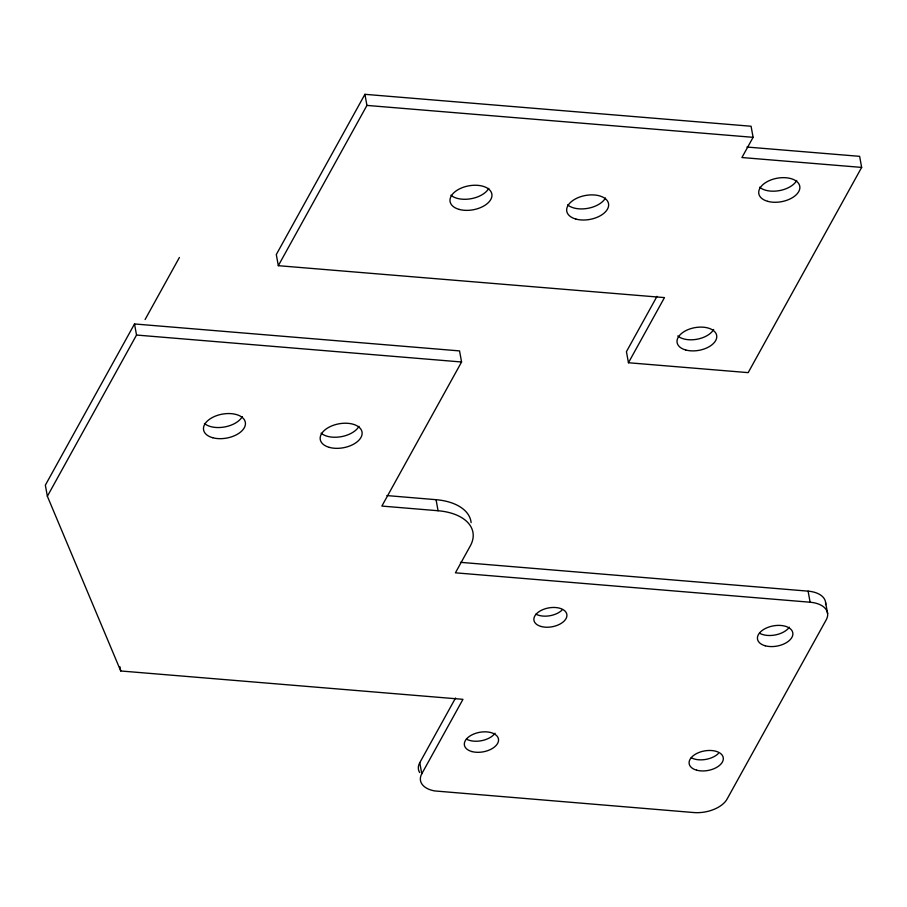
<?xml version="1.0" encoding="UTF-8"?>
<svg xmlns="http://www.w3.org/2000/svg" width="907" height="907" viewBox="0 0 907 907"><rect width="100%" height="100%" fill="white"/><g stroke="black" fill="none" stroke-linecap="round" stroke-linejoin="round"><path stroke-width="1.36" d="M810.11 602.225L455.416 572.816L470.325 545.855A52.867 30.316 -10.3 0 0 438.07 510.743L381.87 506.072L461.572 361.995L459.554 350.907L134.508 323.958L45.35 485.177L47.368 496.265L120.733 670.976L462.955 699.331L421.789 773.784A26.428 15.158 -10.3 0 0 434.759 790.938L693.798 812.547A26.428 15.158 -10.3 0 0 727.074 799.078L826.232 619.787A26.428 15.158 -10.3 0 0 810.11 602.225L808.103 591.149L460.439 562.329M47.368 496.265L136.526 335.046L134.508 323.958M145.097 319.525L179.405 257.475M861.65 167.41L741.915 157.535L753.105 137.331L751.075 126.243L364.92 94.317L276.295 254.572L278.324 265.683L664.48 297.598L628.449 362.743L748.173 372.63L861.65 167.41L859.632 156.333L746.949 147.036M278.324 265.683L366.938 105.416L364.92 94.317M657.031 296.317L626.431 351.655L628.449 362.743M419.658 772.571A26.428 15.158 -10.3 0 1 419.771 762.708L455.541 698.016M366.938 105.416L753.105 137.331M136.526 335.046L461.572 361.995M386.892 495.573L436.063 499.689A52.867 30.316 -10.3 0 1 471.118 522.625M825.619 602.622L827.638 613.699M436.063 499.689L438.07 510.743M419.771 762.708L421.789 773.784M119.973 666.815L120.733 670.976M605.479 197.998A21.224 12.176 -10.3 0 1 587.781 208.349A21.224 12.176 -10.3 0 1 567.612 204.846M488.782 188.361A21.224 12.176 -10.3 0 1 471.084 198.712A21.224 12.176 -10.3 0 1 450.915 195.209M796.72 180.493A20.816 11.938 -10.3 0 1 779.362 190.629A20.816 11.938 -10.3 0 1 759.59 187.205M713.65 329.468A20.101 11.53 -10.3 0 1 696.893 339.263A20.101 11.53 -10.3 0 1 677.79 335.953M358.968 426.335A21.224 12.176 -10.3 0 1 341.27 436.675A21.224 12.176 -10.3 0 1 321.101 433.172M242.271 416.63A21.224 12.176 -10.3 0 1 224.573 426.97A21.224 12.176 -10.3 0 1 204.404 423.467M808.103 591.149A26.428 15.158 -10.3 0 1 825.597 604.629M789.328 627.202A17.925 10.272 -10.3 0 1 759.749 633.324M718.355 753.536A17.312 9.932 -10.3 0 1 691.236 757.742M562.068 610.06A16.723 9.592 -10.3 0 1 535.867 614.118M495.041 733.219A17.312 9.932 -10.3 0 1 466.47 739.126M767.73 201.343A20.816 11.938 -10.3 0 0 799.827 188.35A20.816 11.938 -10.3 0 0 770.315 180.187A20.816 11.938 -10.3 0 0 767.73 201.343M575.866 219.063A21.224 12.176 -10.3 0 0 608.597 205.798A21.224 12.176 -10.3 0 0 578.507 197.477A21.224 12.176 -10.3 0 0 575.866 219.063M459.18 209.415A21.224 12.176 -10.3 0 0 491.911 196.161A21.224 12.176 -10.3 0 0 461.81 187.84A21.224 12.176 -10.3 0 0 459.18 209.415M685.715 349.989A20.101 11.53 -10.3 0 0 716.723 337.438A20.101 11.53 -10.3 0 0 688.22 329.558A20.101 11.53 -10.3 0 0 685.715 349.989M329.354 447.389A21.224 12.176 -10.3 0 0 362.086 434.147A21.224 12.176 -10.3 0 0 331.985 425.814A21.224 12.176 -10.3 0 0 329.354 447.389M212.669 437.718A21.224 12.176 -10.3 0 0 245.4 424.476A21.224 12.176 -10.3 0 0 215.299 416.143A21.224 12.176 -10.3 0 0 212.669 437.718M471.821 751.54A17.312 9.932 -10.3 0 0 498.51 740.736A17.312 9.932 -10.3 0 0 473.964 733.944A17.312 9.932 -10.3 0 0 471.821 751.54M541.105 626.488A16.723 9.592 -10.3 0 0 566.886 616.057A16.723 9.592 -10.3 0 0 543.18 609.493A16.723 9.592 -10.3 0 0 541.105 626.488M696.587 770.168A17.312 9.932 -10.3 0 0 723.287 759.374A17.312 9.932 -10.3 0 0 698.741 752.572A17.312 9.932 -10.3 0 0 696.587 770.168M765.213 645.784A17.925 10.272 -10.3 0 0 792.843 634.605A17.925 10.272 -10.3 0 0 767.435 627.565A17.925 10.272 -10.3 0 0 765.213 645.784"/></g></svg>
